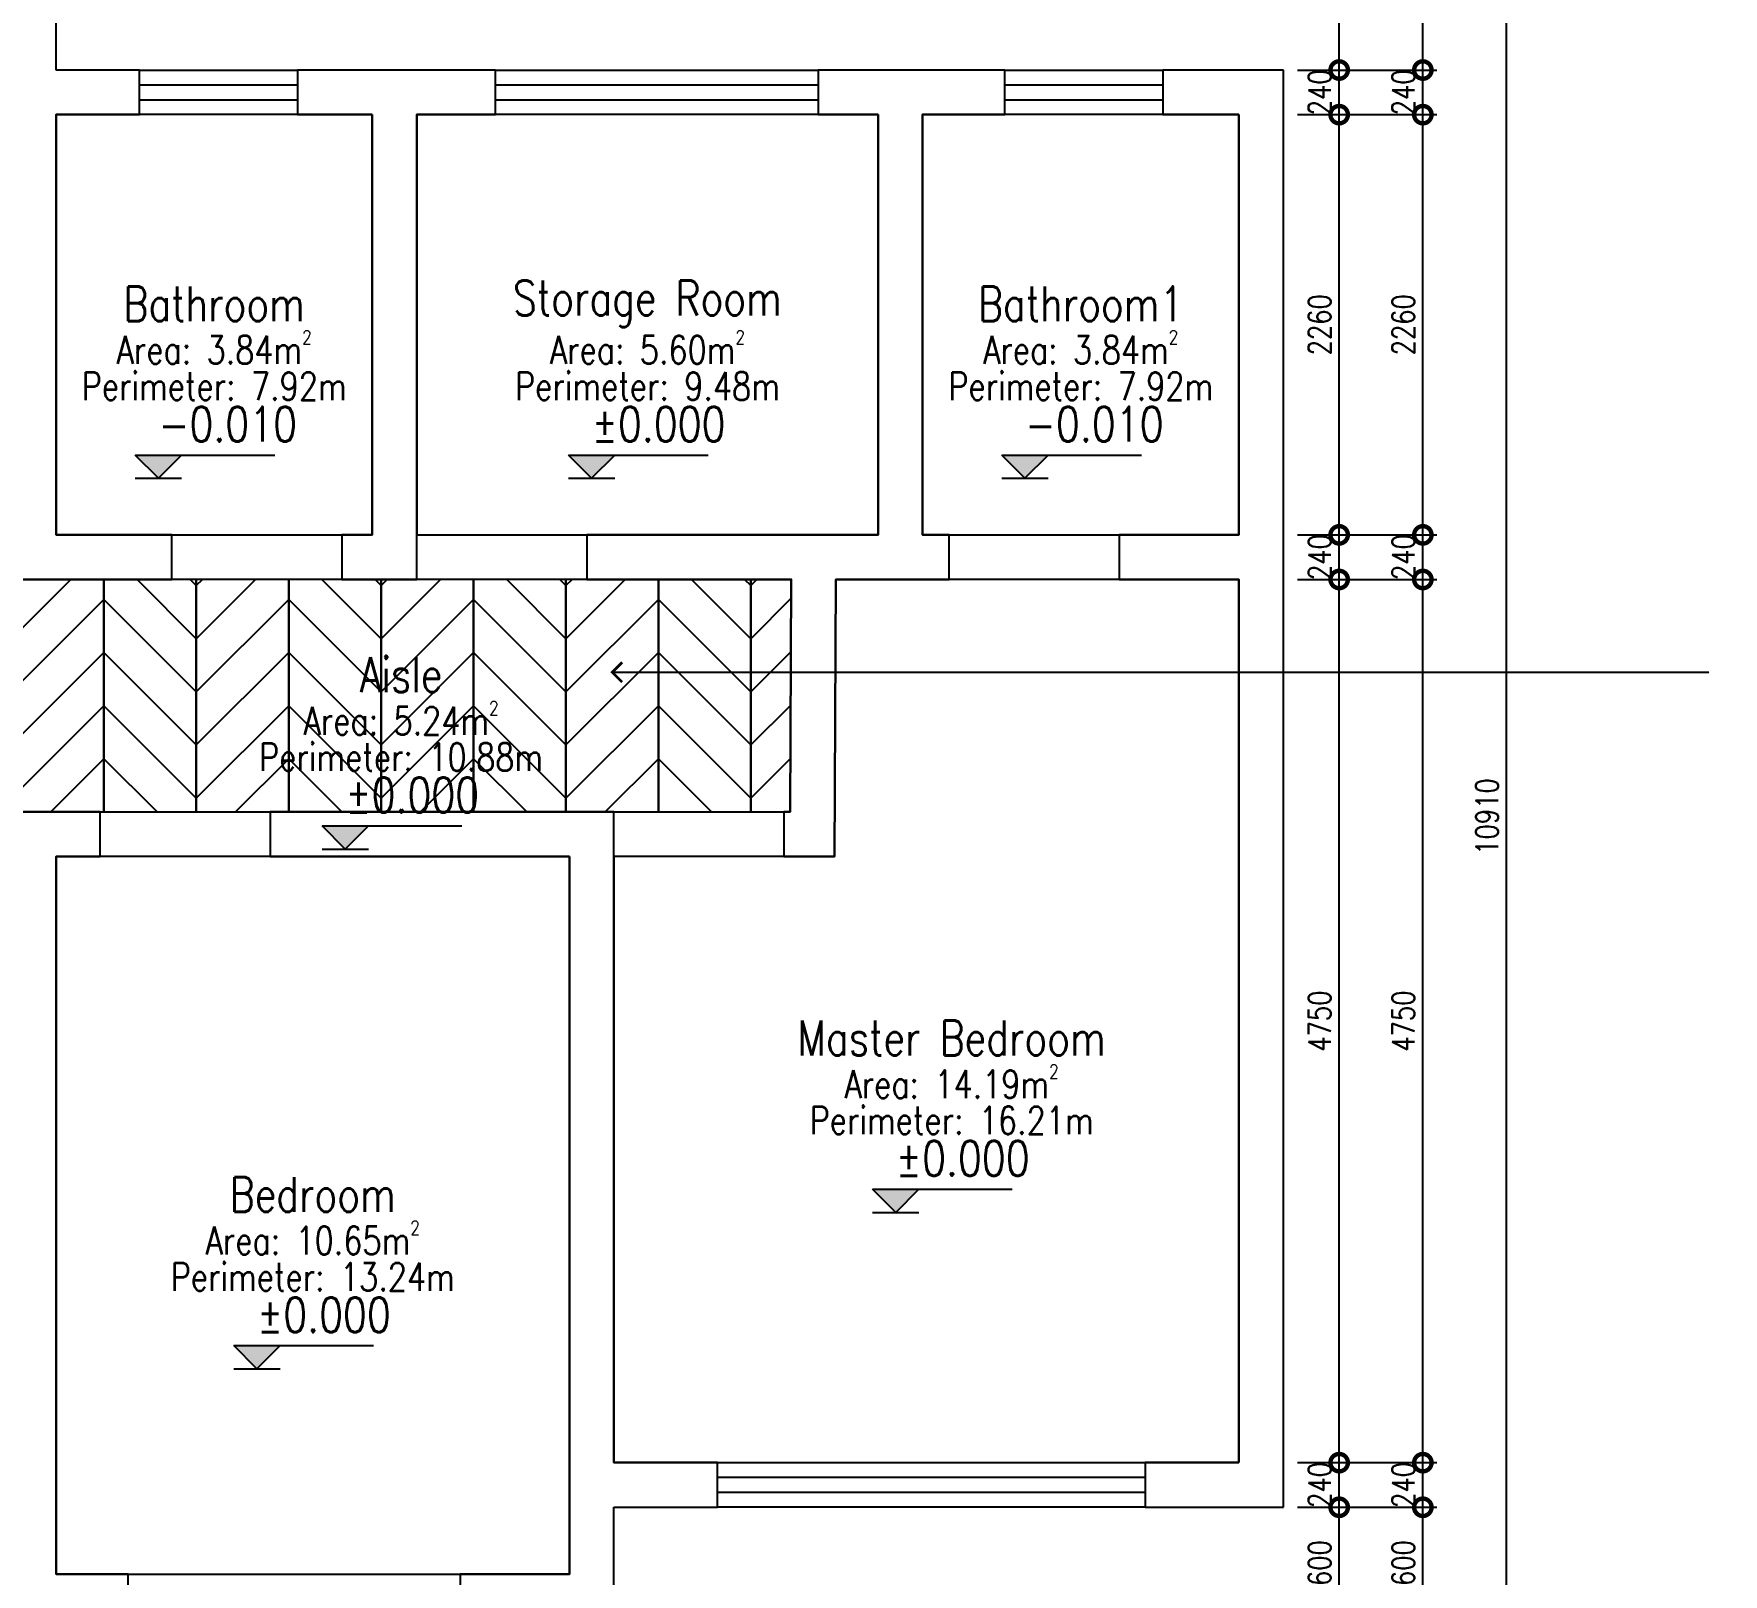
# Model space of a CAD drawing. Header units: millimetres. Extents: x 0 to 211505, y 0 to 22276.
# Drawn here: x 195220 to 204305, y 8638 to 16923 of the extents above; entities that cross this region are included whole.
import ezdxf
from ezdxf import colors
from ezdxf.entities.mleader import LeaderData, LeaderLine
from ezdxf.math import Vec2, Vec3

# ---------------------------------------------------------------- set-up
doc = ezdxf.new("R2010")
doc.units = ezdxf.units.MM
doc.linetypes.add('DASHED_JURAN', pattern=[3.75, 2.5, -1.25])
doc.linetypes.add('HIDDEN_JURAN', pattern=[1.4, 1, -0.4])
for name, color, linetype in [('P-填充', 138, 'Continuous'), ('P-墙体', 160, 'Continuous'), ('P-墙洞', 14, 'HIDDEN_JURAN'), ('P-房间名', 2, 'Continuous'), ('P-房间属性', 2, 'Continuous'), ('P-标注', 44, 'Continuous'), ('P-标高', 1, 'Continuous'), ('P-玻璃窗', 136, 'Continuous'), ('V-文字', 50, 'Continuous')]:
    doc.layers.add(name, color=color, linetype=linetype)
doc.styles.add('标准', font='simplex.shx', dxfattribs={"width": 0.8, "bigfont": 'gbcbig.shx'})
doc.dimstyles.new('sjj_1-075', dxfattribs={"dimscale": 75, "dimtxt": 1.6, "dimasz": 2.5, "dimexe": 1, "dimexo": 1, "dimgap": 0.6, "dimtad": 1, "dimdec": 0, "dimzin": 12, "dimdsep": 46, "dimtxsty": '标准', "dimblk": 'DOTSMALL', "dimblk1": 'DOTSMALL', "dimblk2": 'DOTSMALL', "dimcen": 0.125, "dimclrd": 3, "dimclre": 3, "dimclrt": 14, "dimadec": 0, "dimazin": 0, "dimtfac": 1, "dimtdec": 0, "dimtix": 1, "dimtmove": 2, "dimatfit": 3, "dimldrblk": 'DOTSMALL', "dimfxl": 6, "dimfxlon": 1, "dimtvp": 1, "dimtolj": 1, "dimtzin": 0, "dimarcsym": 0})

# ---------------------------------------------------------------- blocks, each defined once
blk = doc.blocks.new('_DotSmall')
at = {"color": 0, "linetype": 'ByBlock', "const_width": 0.5}
blk.add_lwpolyline([(-0.0625, 0, 1), (0.0625, 0, 1)], format="xyb", close=True, dxfattribs=at)
blk = doc.blocks.new('*D1175')
at = {"layer": 'DEFPOINTS', "color": 0}
for p in [(202689.9, 18167.8), (203139.9, 18167.8), (202689.9, 7257.8)]:
    blk.add_point(p, dxfattribs=at)
at = {"layer": 'P-标注', "color": 3, "lineweight": -2}
for p, q in [((202764.9, 18167.8), (203214.9, 18167.8)), ((203139.9, 7257.8), (203139.9, 18167.8)), ((202764.9, 7257.8), (203214.9, 7257.8))]:
    blk.add_line(p, q, dxfattribs=at)
at = {"layer": 'P-标注', "color": 3, "lineweight": -2, "xscale": 187.5, "yscale": 187.5, "zscale": 187.5}
for p, rotation in [((203139.9, 18167.8), 89.99998127603163), ((203139.9, 7257.8), 269.9999812760316)]:
    blk.add_blockref('_DotSmall', p, dxfattribs=dict(at, rotation=rotation))
at = {"layer": 'P-标注', "color": 14, "insert": (203034.9, 12712.8), "char_height": 120, "attachment_point": 5, "rotation": 89.99998, "style": '标准'}
blk.add_mtext('\\A1;10910', dxfattribs=at)
blk = doc.blocks.new('*D1196')
at = {"layer": 'DEFPOINTS', "color": 0}
for p in [(202239.9, 8997.8), (202689.9, 8997.8), (202239.9, 8397.8)]:
    blk.add_point(p, dxfattribs=at)
at = {"layer": 'P-标注', "color": 3, "lineweight": -2}
for p, q in [((202314.9, 8997.8), (202764.9, 8997.8)), ((202689.9, 8397.8), (202689.9, 8997.8)), ((202314.9, 8397.8), (202764.9, 8397.8))]:
    blk.add_line(p, q, dxfattribs=at)
at = {"layer": 'P-标注', "color": 3, "lineweight": -2, "xscale": 187.5, "yscale": 187.5, "zscale": 187.5}
for p, rotation in [((202689.9, 8997.8), 89.99998127603247), ((202689.9, 8397.8), 269.9999812760325)]:
    blk.add_blockref('_DotSmall', p, dxfattribs=dict(at, rotation=rotation))
at = {"layer": 'P-标注', "color": 14, "insert": (202584.9, 8697.8), "char_height": 120, "attachment_point": 5, "rotation": 89.99998, "style": '标准'}
blk.add_mtext('\\A1;600', dxfattribs=at)
blk = doc.blocks.new('*D1197')
at = {"layer": 'DEFPOINTS', "color": 0}
for p in [(202239.9, 9237.8), (202689.9, 9237.8), (202239.9, 8997.8)]:
    blk.add_point(p, dxfattribs=at)
at = {"layer": 'P-标注', "color": 3, "lineweight": -2}
for p, q in [((202314.9, 9237.8), (202764.9, 9237.8)), ((202689.9, 8997.8), (202689.9, 9237.8)), ((202314.9, 8997.8), (202764.9, 8997.8))]:
    blk.add_line(p, q, dxfattribs=at)
at = {"layer": 'P-标注', "color": 3, "lineweight": -2, "xscale": 187.5, "yscale": 187.5, "zscale": 187.5}
for p, rotation in [((202689.9, 9237.8), 269.9999812760311), ((202689.9, 8997.8), 89.99998127603108)]:
    blk.add_blockref('_DotSmall', p, dxfattribs=dict(at, rotation=rotation))
at = {"layer": 'P-标注', "color": 14, "insert": (202584.9, 9117.8), "char_height": 120, "attachment_point": 5, "rotation": 89.99998, "style": '标准'}
blk.add_mtext('\\A1;240', dxfattribs=at)
blk = doc.blocks.new('*D1198')
at = {"layer": 'DEFPOINTS', "color": 0}
for p in [(202239.9, 13987.8), (202689.9, 13987.8), (202239.9, 9237.8)]:
    blk.add_point(p, dxfattribs=at)
at = {"layer": 'P-标注', "color": 3, "lineweight": -2}
for p, q in [((202314.9, 13987.8), (202764.9, 13987.8)), ((202689.9, 9237.8), (202689.9, 13987.8)), ((202314.9, 9237.8), (202764.9, 9237.8))]:
    blk.add_line(p, q, dxfattribs=at)
at = {"layer": 'P-标注', "color": 3, "lineweight": -2, "xscale": 187.5, "yscale": 187.5, "zscale": 187.5}
for p, rotation in [((202689.9, 13987.8), 89.99998127603163), ((202689.9, 9237.8), 269.9999812760316)]:
    blk.add_blockref('_DotSmall', p, dxfattribs=dict(at, rotation=rotation))
at = {"layer": 'P-标注', "color": 14, "insert": (202584.9, 11612.8), "char_height": 120, "attachment_point": 5, "rotation": 89.99998, "style": '标准'}
blk.add_mtext('\\A1;4750', dxfattribs=at)
blk = doc.blocks.new('*D1199')
at = {"layer": 'DEFPOINTS', "color": 0}
for p in [(202239.9, 14227.8), (202689.9, 14227.8), (202239.9, 13987.8)]:
    blk.add_point(p, dxfattribs=at)
at = {"layer": 'P-标注', "color": 3, "lineweight": -2}
for p, q in [((202314.9, 14227.8), (202764.9, 14227.8)), ((202689.9, 13987.8), (202689.9, 14227.8)), ((202314.9, 13987.8), (202764.9, 13987.8))]:
    blk.add_line(p, q, dxfattribs=at)
at = {"layer": 'P-标注', "color": 3, "lineweight": -2, "xscale": 187.5, "yscale": 187.5, "zscale": 187.5}
for p, rotation in [((202689.9, 14227.8), 269.9999812760311), ((202689.9, 13987.8), 89.99998127603108)]:
    blk.add_blockref('_DotSmall', p, dxfattribs=dict(at, rotation=rotation))
at = {"layer": 'P-标注', "color": 14, "insert": (202584.9, 14107.8), "char_height": 120, "attachment_point": 5, "rotation": 89.99998, "style": '标准'}
blk.add_mtext('\\A1;240', dxfattribs=at)
blk = doc.blocks.new('*D1200')
at = {"layer": 'DEFPOINTS', "color": 0}
for p in [(202239.9, 16487.8), (202689.9, 16487.8), (202239.9, 14227.8)]:
    blk.add_point(p, dxfattribs=at)
at = {"layer": 'P-标注', "color": 3, "lineweight": -2}
for p, q in [((202314.9, 16487.8), (202764.9, 16487.8)), ((202689.9, 14227.8), (202689.9, 16487.8)), ((202314.9, 14227.8), (202764.9, 14227.8))]:
    blk.add_line(p, q, dxfattribs=at)
at = {"layer": 'P-标注', "color": 3, "lineweight": -2, "xscale": 187.5, "yscale": 187.5, "zscale": 187.5}
for p, rotation in [((202689.9, 16487.8), 89.99998127603163), ((202689.9, 14227.8), 269.9999812760316)]:
    blk.add_blockref('_DotSmall', p, dxfattribs=dict(at, rotation=rotation))
at = {"layer": 'P-标注', "color": 14, "insert": (202584.9, 15357.8), "char_height": 120, "attachment_point": 5, "rotation": 89.99998, "style": '标准'}
blk.add_mtext('\\A1;2260', dxfattribs=at)
blk = doc.blocks.new('*D1201')
at = {"layer": 'DEFPOINTS', "color": 0}
for p in [(202239.9, 16727.8), (202689.9, 16727.8), (202239.9, 16487.8)]:
    blk.add_point(p, dxfattribs=at)
at = {"layer": 'P-标注', "color": 3, "lineweight": -2}
for p, q in [((202314.9, 16727.8), (202764.9, 16727.8)), ((202689.9, 16487.8), (202689.9, 16727.8)), ((202314.9, 16487.8), (202764.9, 16487.8))]:
    blk.add_line(p, q, dxfattribs=at)
at = {"layer": 'P-标注', "color": 3, "lineweight": -2, "xscale": 187.5, "yscale": 187.5, "zscale": 187.5}
for p, rotation in [((202689.9, 16727.8), 269.9999812760311), ((202689.9, 16487.8), 89.99998127603108)]:
    blk.add_blockref('_DotSmall', p, dxfattribs=dict(at, rotation=rotation))
at = {"layer": 'P-标注', "color": 14, "insert": (202584.9, 16607.8), "char_height": 120, "attachment_point": 5, "rotation": 89.99998, "style": '标准'}
blk.add_mtext('\\A1;240', dxfattribs=at)
blk = doc.blocks.new('*D1202')
at = {"layer": 'DEFPOINTS', "color": 0}
for p in [(202239.9, 17927.8), (202689.9, 17927.8), (202239.9, 16727.8)]:
    blk.add_point(p, dxfattribs=at)
at = {"layer": 'P-标注', "color": 3, "lineweight": -2}
for p, q in [((202314.9, 17927.8), (202764.9, 17927.8)), ((202689.9, 16727.8), (202689.9, 17927.8)), ((202314.9, 16727.8), (202764.9, 16727.8))]:
    blk.add_line(p, q, dxfattribs=at)
at = {"layer": 'P-标注', "color": 3, "lineweight": -2, "xscale": 187.5, "yscale": 187.5, "zscale": 187.5}
for p, rotation in [((202689.9, 17927.8), 89.99998127603108), ((202689.9, 16727.8), 269.9999812760311)]:
    blk.add_blockref('_DotSmall', p, dxfattribs=dict(at, rotation=rotation))
at = {"layer": 'P-标注', "color": 14, "insert": (202584.9, 17327.8), "char_height": 120, "attachment_point": 5, "rotation": 89.99998, "style": '标准'}
blk.add_mtext('\\A1;1200', dxfattribs=at)
blk = doc.blocks.new('*D1240')
at = {"layer": 'DEFPOINTS', "color": 0}
for p in [(201939.9, 8997.8), (202239.9, 8997.8), (201939.9, 8397.8)]:
    blk.add_point(p, dxfattribs=at)
at = {"layer": 'P-标注', "color": 3, "lineweight": -2}
for p, q in [((202014.9, 8997.8), (202314.9, 8997.8)), ((202239.9, 8397.8), (202239.9, 8997.8)), ((202014.9, 8397.8), (202314.9, 8397.8))]:
    blk.add_line(p, q, dxfattribs=at)
at = {"layer": 'P-标注', "color": 3, "lineweight": -2, "xscale": 187.5, "yscale": 187.5, "zscale": 187.5}
for p, rotation in [((202239.9, 8997.8), 89.99998127603247), ((202239.9, 8397.8), 269.9999812760325)]:
    blk.add_blockref('_DotSmall', p, dxfattribs=dict(at, rotation=rotation))
at = {"layer": 'P-标注', "color": 14, "insert": (202134.9, 8697.8), "char_height": 120, "attachment_point": 5, "rotation": 89.99998, "style": '标准'}
blk.add_mtext('\\A1;600', dxfattribs=at)
blk = doc.blocks.new('*D1241')
at = {"layer": 'DEFPOINTS', "color": 0}
for p in [(201939.9, 9237.8), (202239.9, 9237.8), (201939.9, 8997.8)]:
    blk.add_point(p, dxfattribs=at)
at = {"layer": 'P-标注', "color": 3, "lineweight": -2}
for p, q in [((202014.9, 9237.8), (202314.9, 9237.8)), ((202239.9, 8997.8), (202239.9, 9237.8)), ((202014.9, 8997.8), (202314.9, 8997.8))]:
    blk.add_line(p, q, dxfattribs=at)
at = {"layer": 'P-标注', "color": 3, "lineweight": -2, "xscale": 187.5, "yscale": 187.5, "zscale": 187.5}
for p, rotation in [((202239.9, 9237.8), 269.9999812760311), ((202239.9, 8997.8), 89.99998127603108)]:
    blk.add_blockref('_DotSmall', p, dxfattribs=dict(at, rotation=rotation))
at = {"layer": 'P-标注', "color": 14, "insert": (202134.9, 9117.8), "char_height": 120, "attachment_point": 5, "rotation": 89.99998, "style": '标准'}
blk.add_mtext('\\A1;240', dxfattribs=at)
blk = doc.blocks.new('*D1242')
at = {"layer": 'DEFPOINTS', "color": 0}
for p in [(201939.9, 13987.8), (202239.9, 13987.8), (201939.9, 9237.8)]:
    blk.add_point(p, dxfattribs=at)
at = {"layer": 'P-标注', "color": 3, "lineweight": -2}
for p, q in [((202014.9, 13987.8), (202314.9, 13987.8)), ((202239.9, 9237.8), (202239.9, 13987.8)), ((202014.9, 9237.8), (202314.9, 9237.8))]:
    blk.add_line(p, q, dxfattribs=at)
at = {"layer": 'P-标注', "color": 3, "lineweight": -2, "xscale": 187.5, "yscale": 187.5, "zscale": 187.5}
for p, rotation in [((202239.9, 13987.8), 89.99998127603163), ((202239.9, 9237.8), 269.9999812760316)]:
    blk.add_blockref('_DotSmall', p, dxfattribs=dict(at, rotation=rotation))
at = {"layer": 'P-标注', "color": 14, "insert": (202134.9, 11612.8), "char_height": 120, "attachment_point": 5, "rotation": 89.99998, "style": '标准'}
blk.add_mtext('\\A1;4750', dxfattribs=at)
blk = doc.blocks.new('*D1243')
at = {"layer": 'DEFPOINTS', "color": 0}
for p in [(201939.9, 14227.8), (202239.9, 14227.8), (201939.9, 13987.8)]:
    blk.add_point(p, dxfattribs=at)
at = {"layer": 'P-标注', "color": 3, "lineweight": -2}
for p, q in [((202014.9, 14227.8), (202314.9, 14227.8)), ((202239.9, 13987.8), (202239.9, 14227.8)), ((202014.9, 13987.8), (202314.9, 13987.8))]:
    blk.add_line(p, q, dxfattribs=at)
at = {"layer": 'P-标注', "color": 3, "lineweight": -2, "xscale": 187.5, "yscale": 187.5, "zscale": 187.5}
for p, rotation in [((202239.9, 14227.8), 269.9999812760311), ((202239.9, 13987.8), 89.99998127603108)]:
    blk.add_blockref('_DotSmall', p, dxfattribs=dict(at, rotation=rotation))
at = {"layer": 'P-标注', "color": 14, "insert": (202134.9, 14107.8), "char_height": 120, "attachment_point": 5, "rotation": 89.99998, "style": '标准'}
blk.add_mtext('\\A1;240', dxfattribs=at)
blk = doc.blocks.new('*D1244')
at = {"layer": 'DEFPOINTS', "color": 0}
for p in [(201939.9, 16487.8), (202239.9, 16487.8), (201939.9, 14227.8)]:
    blk.add_point(p, dxfattribs=at)
at = {"layer": 'P-标注', "color": 3, "lineweight": -2}
for p, q in [((202014.9, 16487.8), (202314.9, 16487.8)), ((202239.9, 14227.8), (202239.9, 16487.8)), ((202014.9, 14227.8), (202314.9, 14227.8))]:
    blk.add_line(p, q, dxfattribs=at)
at = {"layer": 'P-标注', "color": 3, "lineweight": -2, "xscale": 187.5, "yscale": 187.5, "zscale": 187.5}
for p, rotation in [((202239.9, 16487.8), 89.99998127603163), ((202239.9, 14227.8), 269.9999812760316)]:
    blk.add_blockref('_DotSmall', p, dxfattribs=dict(at, rotation=rotation))
at = {"layer": 'P-标注', "color": 14, "insert": (202134.9, 15357.8), "char_height": 120, "attachment_point": 5, "rotation": 89.99998, "style": '标准'}
blk.add_mtext('\\A1;2260', dxfattribs=at)
blk = doc.blocks.new('*D1245')
at = {"layer": 'DEFPOINTS', "color": 0}
for p in [(201939.9, 16727.8), (202239.9, 16727.8), (201939.9, 16487.8)]:
    blk.add_point(p, dxfattribs=at)
at = {"layer": 'P-标注', "color": 3, "lineweight": -2}
for p, q in [((202014.9, 16727.8), (202314.9, 16727.8)), ((202239.9, 16487.8), (202239.9, 16727.8)), ((202014.9, 16487.8), (202314.9, 16487.8))]:
    blk.add_line(p, q, dxfattribs=at)
at = {"layer": 'P-标注', "color": 3, "lineweight": -2, "xscale": 187.5, "yscale": 187.5, "zscale": 187.5}
for p, rotation in [((202239.9, 16727.8), 269.9999812760311), ((202239.9, 16487.8), 89.99998127603108)]:
    blk.add_blockref('_DotSmall', p, dxfattribs=dict(at, rotation=rotation))
at = {"layer": 'P-标注', "color": 14, "insert": (202134.9, 16607.8), "char_height": 120, "attachment_point": 5, "rotation": 89.99998, "style": '标准'}
blk.add_mtext('\\A1;240', dxfattribs=at)
blk = doc.blocks.new('*D1246')
at = {"layer": 'DEFPOINTS', "color": 0}
for p in [(201939.9, 17927.8), (202239.9, 17927.8), (201939.9, 16727.8)]:
    blk.add_point(p, dxfattribs=at)
at = {"layer": 'P-标注', "color": 3, "lineweight": -2}
for p, q in [((202014.9, 17927.8), (202314.9, 17927.8)), ((202239.9, 16727.8), (202239.9, 17927.8)), ((202014.9, 16727.8), (202314.9, 16727.8))]:
    blk.add_line(p, q, dxfattribs=at)
at = {"layer": 'P-标注', "color": 3, "lineweight": -2, "xscale": 187.5, "yscale": 187.5, "zscale": 187.5}
for p, rotation in [((202239.9, 17927.8), 89.99998127603108), ((202239.9, 16727.8), 269.9999812760311)]:
    blk.add_blockref('_DotSmall', p, dxfattribs=dict(at, rotation=rotation))
at = {"layer": 'P-标注', "color": 14, "insert": (202134.9, 17327.8), "char_height": 120, "attachment_point": 5, "rotation": 89.99998, "style": '标准'}
blk.add_mtext('\\A1;1200', dxfattribs=at)
blk = doc.blocks.new('sjj_地面高度2')
h = blk.add_hatch(color=14)
h.dxf.hatch_style = 1
h.paths.add_polyline_path([(1.66, 1.66), (-1.66, 1.66), (0, 0)])
at = {"color": 1}
for p, q in [((-1.66, 1.66), (8.35, 1.66)), ((0, 0), (-1.66, 1.66)), ((0, 0), (1.66, 1.66)), ((-1.66, 0), (1.66, 0))]:
    blk.add_line(p, q, dxfattribs=at)
at = {"color": 50, "transparency": 33554687, "style": '标准', "width": 0.8}
blk.add_attdef('t_地面高度', (0, 2.62), '', height=2.5, dxfattribs=at)
blk = doc.blocks.new('home_blk_54')
at = {"layer": 'P-填充'}
blk.add_lwpolyline([(127520, 27775), (125820, 27775), (125820, 25515), (127520, 25515)], close=True, dxfattribs=at)
blk = doc.blocks.new('home_blk_55')
at = {"layer": 'P-填充'}
blk.add_lwpolyline([(127520, 20525), (127520, 25275), (125353.859, 25275), (125345.945, 23785), (124160, 23785), (124160, 20525)], close=True, dxfattribs=at)
blk = doc.blocks.new('home_blk_56')
at = {"layer": 'P-填充'}
blk.add_lwpolyline([(122860, 27775), (121160, 27775), (121160, 25515), (122860, 25515)], close=True, dxfattribs=at)
blk = doc.blocks.new('home_blk_57')
at = {"layer": 'P-填充'}
blk.add_lwpolyline([(125580, 27775), (123100, 27775), (123100, 25515), (125580, 25515)], close=True, dxfattribs=at)
blk = doc.blocks.new('home_blk_58')
at = {"layer": 'P-填充'}
blk.add_lwpolyline([(123920, 23785), (121160, 23785), (121160, 19925), (123920, 19925)], close=True, dxfattribs=at)
blk = doc.blocks.new('home_blk_62')
at = {"layer": 'P-填充'}
for points in [[(121416.974747, 25167.684558), (121416.974747, 25275), (121238.619049, 25275), (120920, 24956.380951), (120920, 24670.709812)], [(121238.619049, 25275), (120952.947909, 25275), (120920, 25242.052091), (120920, 24956.380951)], [(120920, 25275), (120920, 25242.052091), (120952.947909, 25275)], [(121913.949494, 24670.709812), (121913.949494, 24956.380951), (121595.330445, 25275), (121416.974747, 25275), (121416.974747, 25167.684558)], [(121913.949494, 24956.380951), (121913.949494, 25242.052091), (121881.001584, 25275), (121595.330445, 25275)], [(121913.949494, 25275), (121881.001584, 25275), (121913.949494, 25242.052091)], [(122410.92424, 25167.684558), (122410.92424, 25275), (122232.568542, 25275), (121913.949494, 24956.380951), (121913.949494, 24670.709812)], [(122232.568542, 25275), (121946.897403, 25275), (121913.949494, 25242.052091), (121913.949494, 24956.380951)], [(121913.949494, 25275), (121913.949494, 25242.052091), (121946.897403, 25275)], [(122907.898987, 24670.709812), (122907.898987, 24956.380951), (122589.279938, 25275), (122410.92424, 25275), (122410.92424, 25167.684558)], [(122907.898987, 24956.380951), (122907.898987, 25242.052091), (122874.951078, 25275), (122589.279938, 25275)], [(122907.898987, 25275), (122874.951078, 25275), (122907.898987, 25242.052091)], [(123404.873734, 25167.684558), (123404.873734, 25275), (123226.518036, 25275), (122907.898987, 24956.380951), (122907.898987, 24670.709812)], [(123226.518036, 25275), (122940.846897, 25275), (122907.898987, 25242.052091), (122907.898987, 24956.380951)], [(122907.898987, 25275), (122907.898987, 25242.052091), (122940.846897, 25275)], [(123901.848481, 24670.709812), (123901.848481, 24956.380951), (123583.229432, 25275), (123404.873734, 25275), (123404.873734, 25167.684558)], [(123901.848481, 24956.380951), (123901.848481, 25242.052091), (123868.900572, 25275), (123583.229432, 25275)], [(123901.848481, 25275), (123868.900572, 25275), (123901.848481, 25242.052091)], [(123901.848481, 25275), (123901.848481, 25242.052091), (123934.79639, 25275)], [(124220.46753, 25275), (123934.79639, 25275), (123901.848481, 25242.052091), (123901.848481, 24956.380951)], [(124398.823228, 25167.684558), (124398.823228, 25275), (124220.46753, 25275), (123901.848481, 24956.380951), (123901.848481, 24670.709812)], [(124895.797975, 24670.709812), (124895.797975, 24956.380951), (124577.178926, 25275), (124398.823228, 25275), (124398.823228, 25167.684558)], [(124895.797975, 24956.380951), (124895.797975, 25242.052091), (124862.850065, 25275), (124577.178926, 25275)], [(124895.797975, 25275), (124862.850065, 25275), (124895.797975, 25242.052091)], [(125113.318043, 25173.90102), (125113.855, 25275), (124928.745884, 25275), (124895.797975, 25242.052091), (124895.797975, 24956.380951)], [(124895.797975, 25275), (124895.797975, 25242.052091), (124928.745884, 25275)], [(121416.974747, 25167.684558), (120920, 24670.709812), (120920, 24385.038672), (121416.974747, 24882.013419)], [(121913.949494, 24670.709812), (121416.974747, 25167.684558), (121416.974747, 24882.013419), (121913.949494, 24385.038672)], [(122410.92424, 25167.684558), (121913.949494, 24670.709812), (121913.949494, 24385.038672), (122410.92424, 24882.013419)], [(122907.898987, 24670.709812), (122410.92424, 25167.684558), (122410.92424, 24882.013419), (122907.898987, 24385.038672)], [(123404.873734, 25167.684558), (122907.898987, 24670.709812), (122907.898987, 24385.038672), (123404.873734, 24882.013419)], [(123901.848481, 24670.709812), (123404.873734, 25167.684558), (123404.873734, 24882.013419), (123901.848481, 24385.038672)], [(124398.823228, 25167.684558), (123901.848481, 24670.709812), (123901.848481, 24385.038672), (124398.823228, 24882.013419)], [(124895.797975, 24670.709812), (124398.823228, 25167.684558), (124398.823228, 24882.013419), (124895.797975, 24385.038672)], [(125111.792685, 24886.704522), (125113.318043, 25173.90102), (124895.797975, 24956.380951), (124895.797975, 24670.709812)], [(121416.974747, 24882.013419), (120920, 24385.038672), (120920, 24099.367532), (121416.974747, 24596.342279)], [(121913.949494, 24385.038672), (121416.974747, 24882.013419), (121416.974747, 24596.342279), (121913.949494, 24099.367532)], [(122410.92424, 24882.013419), (121913.949494, 24385.038672), (121913.949494, 24099.367532), (122410.92424, 24596.342279)], [(122907.898987, 24385.038672), (122410.92424, 24882.013419), (122410.92424, 24596.342279), (122907.898987, 24099.367532)], [(123404.873734, 24882.013419), (122907.898987, 24385.038672), (122907.898987, 24099.367532), (123404.873734, 24596.342279)], [(123901.848481, 24385.038672), (123404.873734, 24882.013419), (123404.873734, 24596.342279), (123901.848481, 24099.367532)], [(124398.823228, 24882.013419), (123901.848481, 24385.038672), (123901.848481, 24099.367532), (124398.823228, 24596.342279)], [(124895.797975, 24385.038672), (124398.823228, 24882.013419), (124398.823228, 24596.342279), (124895.797975, 24099.367532)], [(125110.267327, 24599.508024), (125111.792685, 24886.704522), (124895.797975, 24670.709812), (124895.797975, 24385.038672)], [(121416.974747, 24310.67114), (121416.974747, 24596.342279), (120920, 24099.367532), (120920, 24025), (121131.303607, 24025)], [(121913.949494, 24025), (121913.949494, 24099.367532), (121416.974747, 24596.342279), (121416.974747, 24310.67114), (121702.645886, 24025)], [(122410.92424, 24310.67114), (122410.92424, 24596.342279), (121913.949494, 24099.367532), (121913.949494, 24025), (122125.253101, 24025)], [(122907.898987, 24025), (122907.898987, 24099.367532), (122410.92424, 24596.342279), (122410.92424, 24310.67114), (122696.59538, 24025)], [(123404.873734, 24310.67114), (123404.873734, 24596.342279), (122907.898987, 24099.367532), (122907.898987, 24025), (123119.202595, 24025)], [(123901.848481, 24025), (123901.848481, 24099.367532), (123404.873734, 24596.342279), (123404.873734, 24310.67114), (123690.544874, 24025)], [(124398.823228, 24310.67114), (124398.823228, 24596.342279), (123901.848481, 24099.367532), (123901.848481, 24025), (124113.152088, 24025)], [(124895.797975, 24025), (124895.797975, 24099.367532), (124398.823228, 24596.342279), (124398.823228, 24310.67114), (124684.494367, 24025)], [(125108.741969, 24312.311527), (125110.267327, 24599.508024), (124895.797975, 24385.038672), (124895.797975, 24099.367532)], [(121416.974747, 24310.67114), (121131.303607, 24025), (121416.974747, 24025)], [(121416.974747, 24310.67114), (121416.974747, 24025), (121702.645886, 24025)], [(122410.92424, 24310.67114), (122125.253101, 24025), (122410.92424, 24025)], [(122410.92424, 24310.67114), (122410.92424, 24025), (122696.59538, 24025)], [(123404.873734, 24310.67114), (123119.202595, 24025), (123404.873734, 24025)], [(123404.873734, 24310.67114), (123404.873734, 24025), (123690.544874, 24025)], [(124398.823228, 24310.67114), (124113.152088, 24025), (124398.823228, 24025)], [(124398.823228, 24310.67114), (124398.823228, 24025), (124684.494367, 24025)], [(125107.216, 24025.114418), (125108.741969, 24312.311527), (124895.797975, 24099.367532), (124895.797975, 24025), (125107.101582, 24025)], [(125107.216611, 24025.115029), (125107.101582, 24025), (125107.216, 24025)]]:
    blk.add_lwpolyline(points, close=True, dxfattribs=at)
blk = doc.blocks.new('home_blk_108')
at = {"layer": 'P-玻璃窗'}
blk.add_lwpolyline([(123522.421525, 28015), (125257.600897, 28015), (125257.600897, 27775), (123522.421525, 27775)], close=True, dxfattribs=at)
for points in [[(123522.421525, 27935), (125257.600897, 27935)], [(123522.421525, 27855), (125257.600897, 27855)]]:
    blk.add_lwpolyline(points, dxfattribs=at)
blk = doc.blocks.new('home_blk_109')
at = {"layer": 'P-玻璃窗'}
blk.add_lwpolyline([(126261.692825, 28015), (127111.692825, 28015), (127111.692825, 27775), (126261.692825, 27775)], close=True, dxfattribs=at)
for points in [[(126261.692825, 27935), (127111.692825, 27935)], [(126261.692825, 27855), (127111.692825, 27855)]]:
    blk.add_lwpolyline(points, dxfattribs=at)
blk = doc.blocks.new('home_blk_110')
at = {"layer": 'P-玻璃窗'}
blk.add_lwpolyline([(121608.520179, 28015), (122458.520179, 28015), (122458.520179, 27775), (121608.520179, 27775)], close=True, dxfattribs=at)
for points in [[(121608.520179, 27935), (122458.520179, 27935)], [(121608.520179, 27855), (122458.520179, 27855)]]:
    blk.add_lwpolyline(points, dxfattribs=at)
blk = doc.blocks.new('home_blk_111')
at = {"layer": 'P-玻璃窗'}
blk.add_lwpolyline([(127017.073991, 20285), (124717.533632, 20285), (124717.533632, 20525), (127017.073991, 20525)], close=True, dxfattribs=at)
for points in [[(127017.073991, 20445), (124717.533632, 20445)], [(127017.073991, 20365), (124717.533632, 20365)]]:
    blk.add_lwpolyline(points, dxfattribs=at)
blk = doc.blocks.new('home_blk_112')
at = {"layer": 'P-玻璃窗'}
blk.add_lwpolyline([(123332.813901, 19685), (121547.634529, 19685), (121547.634529, 19925), (123332.813901, 19925)], close=True, dxfattribs=at)
for points in [[(123332.813901, 19845), (121547.634529, 19845)], [(123332.813901, 19765), (121547.634529, 19765)]]:
    blk.add_lwpolyline(points, dxfattribs=at)
blk = doc.blocks.new('sjj_arrow')
blk.add_line((0, 0), (-1, 0))
at = {"const_width": 0.2}
blk.add_lwpolyline([(-0.71, -0.71), (0, 0), (-0.71, 0.71)], dxfattribs=at)

msp = doc.modelspace()

# ---------------------------------------------------------------- linework, layer by layer
at = {"layer": 'P-填充'}
for points in [[(197039.9, 16487.8), (195339.9, 16487.8), (195339.9, 14227.8), (197039.9, 14227.8), (197039.9, 14227.8)], [(199759.9, 16487.8), (197279.9, 16487.8), (197279.9, 14227.8), (199759.9, 14227.8), (199759.9, 14227.8)], [(201699.9, 16487.8), (199999.9, 16487.8), (199999.9, 14227.8), (201699.9, 14227.8), (201699.9, 14227.8)], [(195099.9, 13987.8), (195099.9, 12737.8), (199287.1, 12737.8), (199293.7, 13987.8), (199293.7, 13987.8)], [(201699.9, 9237.8), (201699.9, 13987.8), (199533.7, 13987.8), (199525.8, 12497.8), (198339.9, 12497.8), (198339.9, 9237.8), (198339.9, 9237.8)], [(198099.9, 12497.8), (195339.9, 12497.8), (195339.9, 8637.8), (198099.9, 8637.8), (198099.9, 8637.8)]]:
    msp.add_lwpolyline(points, close=True, dxfattribs=at)
at = {"layer": 'P-墙体'}
for p, q in [((195339.9, 16727.8), (195339.9, 18167.8)), ((195788.4, 16727.8), (195339.9, 16727.8)), ((195788.4, 16487.8), (195788.4, 16727.8)), ((197702.3, 16727.8), (196638.4, 16727.8)), ((196638.4, 16727.8), (196638.4, 16487.8)), ((197702.3, 16487.8), (197702.3, 16727.8)), ((200441.5, 16727.8), (199437.5, 16727.8)), ((199437.5, 16727.8), (199437.5, 16487.8)), ((200441.5, 16487.8), (200441.5, 16727.8)), ((201939.9, 16727.8), (201291.5, 16727.8)), ((201291.5, 16727.8), (201291.5, 16487.8)), ((201939.9, 8997.8), (201939.9, 16727.8)), ((195339.9, 14227.8), (195339.9, 16487.8)), ((195339.9, 16487.8), (195788.4, 16487.8)), ((196638.4, 16487.8), (197039.9, 16487.8)), ((197039.9, 16487.8), (197039.9, 14227.8)), ((197279.9, 13987.8), (197279.9, 16487.8)), ((197279.9, 16487.8), (197702.3, 16487.8)), ((199437.5, 16487.8), (199759.9, 16487.8)), ((199759.9, 16487.8), (199759.9, 14227.8)), ((199999.9, 14227.8), (199999.9, 16487.8)), ((199999.9, 16487.8), (200441.5, 16487.8)), ((201291.5, 16487.8), (201699.9, 16487.8)), ((201699.9, 16487.8), (201699.9, 14227.8)), ((195961.7, 14227.8), (195339.9, 14227.8)), ((195961.7, 13987.8), (195961.7, 14227.8)), ((197039.9, 14227.8), (196875.9, 14227.8)), ((196875.9, 14227.8), (196875.9, 13987.8)), ((199759.9, 14227.8), (198194.1, 14227.8)), ((198194.1, 14227.8), (198194.1, 13987.8)), ((200142.4, 14227.8), (199999.9, 14227.8)), ((200142.4, 13987.8), (200142.4, 14227.8)), ((201699.9, 14227.8), (201056.6, 14227.8)), ((201056.6, 14227.8), (201056.6, 13987.8)), ((195099.9, 13987.8), (195961.7, 13987.8)), ((196875.9, 13987.8), (197279.9, 13987.8)), ((198194.1, 13987.8), (199293.7, 13987.8)), ((199293.7, 13987.8), (199287.1, 12737.8)), ((199525.8, 12497.8), (199533.7, 13987.8)), ((199533.7, 13987.8), (200142.4, 13987.8)), ((201056.6, 13987.8), (201699.9, 13987.8)), ((201699.9, 13987.8), (201699.9, 9237.8)), ((195577.6, 12737.8), (195099.9, 12737.8)), ((195577.6, 12497.8), (195577.6, 12737.8)), ((196491.9, 12737.8), (196491.9, 12497.8)), ((198339.9, 12737.8), (196491.9, 12737.8)), ((198339.9, 9237.8), (198339.9, 12737.8)), ((199287.1, 12737.8), (199254.1, 12737.8)), ((199254.1, 12737.8), (199254.1, 12497.8)), ((195339.9, 8637.8), (195339.9, 12497.8)), ((195339.9, 12497.8), (195577.6, 12497.8)), ((196491.9, 12497.8), (198099.9, 12497.8)), ((198099.9, 12497.8), (198099.9, 8637.8)), ((199254.1, 12497.8), (199525.8, 12497.8)), ((198897.4, 9237.8), (198339.9, 9237.8)), ((198897.4, 8997.8), (198897.4, 9237.8)), ((201699.9, 9237.8), (201196.9, 9237.8)), ((201196.9, 9237.8), (201196.9, 8997.8)), ((198339.9, 7257.8), (198339.9, 8997.8)), ((198339.9, 8997.8), (198897.4, 8997.8)), ((201196.9, 8997.8), (201939.9, 8997.8)), ((195727.5, 8637.8), (195339.9, 8637.8)), ((195727.5, 8397.8), (195727.5, 8637.8)), ((198099.9, 8637.8), (197512.7, 8637.8)), ((197512.7, 8637.8), (197512.7, 8397.8))]:
    msp.add_line(p, q, dxfattribs=at)
at = {"layer": 'P-墙洞', "ltscale": 30}
for points in [[(195961.7, 13987.8), (195961.7, 14227.8), (196875.9, 14227.8), (196875.9, 13987.8)], [(197279.9, 13987.8), (197279.9, 14227.8), (198194.1, 14227.8), (198194.1, 13987.8)], [(200142.4, 13987.8), (200142.4, 14227.8), (201056.6, 14227.8), (201056.6, 13987.8)], [(195577.6, 12497.8), (195577.6, 12737.8), (196491.9, 12737.8), (196491.9, 12497.8)], [(198339.9, 12497.8), (198339.9, 12737.8), (199254.1, 12737.8), (199254.1, 12497.8)]]:
    msp.add_lwpolyline(points, close=True, dxfattribs=at)

# ---------------------------------------------------------------- block references
at = {"layer": 'P-填充', "color": 0, "linetype": 'ByBlock'}
for name in ['home_blk_56', 'home_blk_57', 'home_blk_54', 'home_blk_62', 'home_blk_55', 'home_blk_58']:
    msp.add_blockref(name, (74179.9, -11287.2), dxfattribs=at)
at = {"layer": 'P-标高', "color": 0, "linetype": 'ByBlock', "xscale": 75, "yscale": 75}
for p, values in [((195889.9, 14532.8), {'t_地面高度': '-0.010'}), ((198219.9, 14532.8), {'t_地面高度': '±0.000'}), ((200549.9, 14532.8), {'t_地面高度': '-0.010'}), ((196895.1, 12538), {'t_地面高度': '±0.000'}), ((199855.5, 10584), {'t_地面高度': '±0.000'}), ((196419.9, 9742.8), {'t_地面高度': '±0.000'})]:
    msp.add_blockref('sjj_地面高度2', p, dxfattribs=at).add_auto_attribs(values)
at = {"layer": 'P-玻璃窗', "color": 0, "linetype": 'ByBlock'}
for name in ['home_blk_110', 'home_blk_108', 'home_blk_109', 'home_blk_111', 'home_blk_112']:
    msp.add_blockref(name, (74179.9, -11287.2), dxfattribs=at)

# ---------------------------------------------------------------- texts
at = {"layer": 'P-房间名', "char_height": 187.5, "attachment_point": 5, "style": '标准'}
for s, insert in [('Bathroom', (196189.9, 15470.3)), ('Storage Room', (198519.9, 15470.3)), ('Bathroom1', (200849.9, 15470.3)), ('Aisle', (197195.1, 13475.5)), ('Master Bedroom', (200155.5, 11521.5)), ('Bedroom', (196719.9, 10680.3))]:
    msp.add_mtext(s, dxfattribs=dict(at, insert=insert))
at = {"layer": 'P-房间属性', "char_height": 150, "attachment_point": 5, "style": '标准'}
for s, insert in [('Area: 3.84m\\A2;{\\H0.5x;\\S2^ ;}', (196189.9, 15237.8)), ('Area: 5.60m\\A2;{\\H0.5x;\\S2^ ;}', (198519.9, 15237.8)), ('Area: 3.84m\\A2;{\\H0.5x;\\S2^ ;}', (200849.9, 15237.8)), ('Perimeter: 7.92m', (196189.9, 15027.8)), ('Perimeter: 9.48m', (198519.9, 15027.8)), ('Perimeter: 7.92m', (200849.9, 15027.8)), ('Area: 5.24m\\A2;{\\H0.5x;\\S2^ ;}', (197195.1, 13243)), ('Perimeter: 10.88m', (197195.1, 13033)), ('Area: 14.19m\\A2;{\\H0.5x;\\S2^ ;}', (200155.5, 11289)), ('Perimeter: 16.21m', (200155.5, 11079)), ('Area: 10.65m\\A2;{\\H0.5x;\\S2^ ;}', (196719.9, 10447.8)), ('Perimeter: 13.24m', (196719.9, 10237.8))]:
    msp.add_mtext(s, dxfattribs=dict(at, insert=insert))

# ---------------------------------------------------------------- dimensions: what is measured, and where the dimension line sits
at = {"layer": 'P-标注'}
for base, p1, p2, picture, middle in [((203139.9, 18167.8), (202689.9, 7257.8), (202689.9, 18167.8), '*D1175', (203034.9, 12712.8)), ((202239.9, 17927.8), (201939.9, 16727.8), (201939.9, 17927.8), '*D1246', (202134.9, 17327.8)), ((202689.9, 17927.8), (202239.9, 16727.8), (202239.9, 17927.8), '*D1202', (202584.9, 17327.8)), ((202239.9, 16727.8), (201939.9, 16487.8), (201939.9, 16727.8), '*D1245', (202134.9, 16607.8)), ((202689.9, 16727.8), (202239.9, 16487.8), (202239.9, 16727.8), '*D1201', (202584.9, 16607.8)), ((202239.9, 16487.8), (201939.9, 14227.8), (201939.9, 16487.8), '*D1244', (202134.9, 15357.8)), ((202689.9, 16487.8), (202239.9, 14227.8), (202239.9, 16487.8), '*D1200', (202584.9, 15357.8)), ((202239.9, 14227.8), (201939.9, 13987.8), (201939.9, 14227.8), '*D1243', (202134.9, 14107.8)), ((202689.9, 14227.8), (202239.9, 13987.8), (202239.9, 14227.8), '*D1199', (202584.9, 14107.8)), ((202239.9, 13987.8), (201939.9, 9237.8), (201939.9, 13987.8), '*D1242', (202134.9, 11612.8)), ((202689.9, 13987.8), (202239.9, 9237.8), (202239.9, 13987.8), '*D1198', (202584.9, 11612.8)), ((202239.9, 9237.8), (201939.9, 8997.8), (201939.9, 9237.8), '*D1241', (202134.9, 9117.8)), ((202689.9, 9237.8), (202239.9, 8997.8), (202239.9, 9237.8), '*D1197', (202584.9, 9117.8)), ((202239.9, 8997.8), (201939.9, 8397.8), (201939.9, 8997.8), '*D1240', (202134.9, 8697.8)), ((202689.9, 8997.8), (202239.9, 8397.8), (202239.9, 8997.8), '*D1196', (202584.9, 8697.8))]:
    dim = msp.add_linear_dim(base=base, p1=p1, p2=p2, angle=89.99998, dimstyle='sjj_1-075', dxfattribs=at)
    dim.commit()
    dim.dimension.update_dxf_attribs({"geometry": picture, "text_midpoint": middle})

# ---------------------------------------------------------------- leaders
at = {"layer": 'V-文字'}
ml = msp.add_multileader_mtext('Standard', dxfattribs=at)
ml.set_content('', color=256, style='标准')
ml.set_leader_properties(color=8, linetype='DASHED_JURAN', lineweight=-1)
ml.set_arrow_properties(name='sjj_arrow')
ml.build(insert=Vec2(0, 0))
ml.multileader.update_dxf_attribs({"dogleg_length": 0, "arrow_head_size": 75})
ctx = ml.context
ctx.base_point, ctx.char_height, ctx.arrow_head_size, ctx.landing_gap_size, ctx.plane_origin = Vec3(204230.1, 13489.2), 150, 75, 75, Vec3(180004.5, 0)
ctx.attachment_type = 1
notes = []
notes.append((ctx, [(0, (1, 1, 0), (204230.1, 13489.2), (1, 0), 0, [(0, [(198330.3, 13489.2)], 0, [])])]))
ctx.mtext.insert = Vec3(204305.1, 13564.2)
for ctx, leaders in notes:
    for number, flags, end, landing, length, lines in leaders:
        leader = LeaderData()
        leader.index, (leader.has_last_leader_line, leader.has_dogleg_vector, leader.attachment_direction) = number, flags
        leader.last_leader_point, leader.dogleg_vector, leader.dogleg_length = Vec3(end), Vec3(landing), length
        for number, points, colour, breaks in lines:
            line = LeaderLine()
            line.index, line.vertices, line.color, line.breaks = number, Vec3.list(points), colors.encode_raw_color(colour), breaks
            leader.lines.append(line)
        ctx.leaders.append(leader)

doc.saveas('drawing.dxf')
